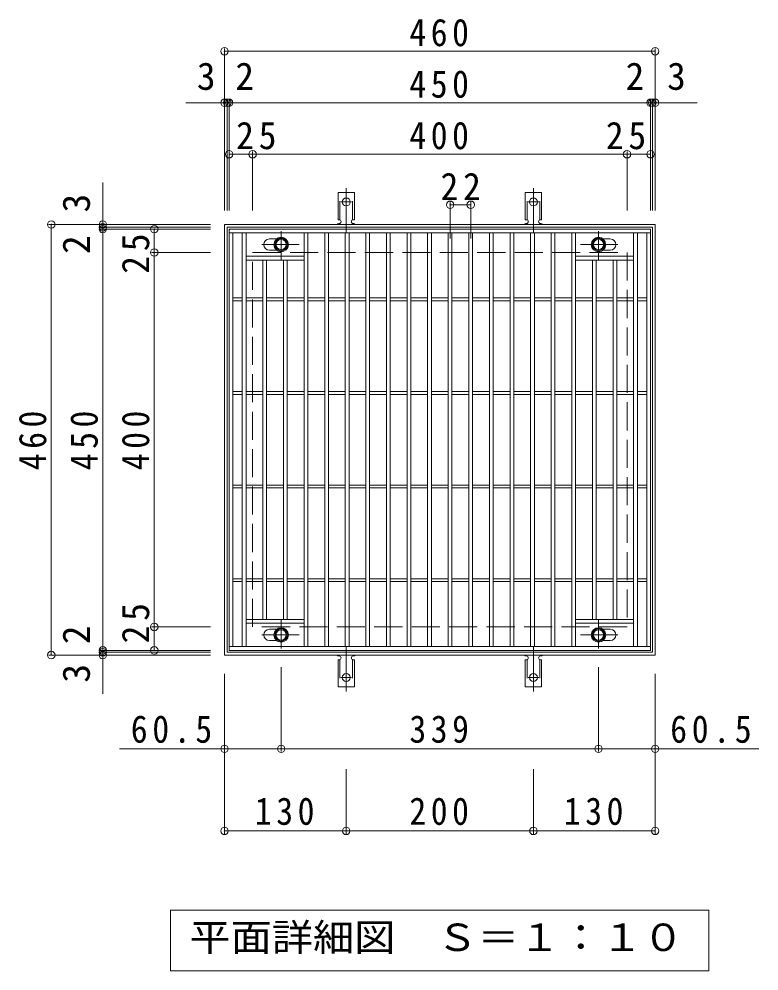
# Model space of a CAD drawing. Units: millimetres at full size, sheet at 1:10; some dimension numbers follow another scale. Extents: x -1436 to 1795, y -1374 to 1303.
# Drawn here: x -471 to 320, y 286 to 1303 of the extents above; entities that cross this region are included whole.
import ezdxf
from ezdxf.enums import TextEntityAlignment as Align

# ---------------------------------------------------------------- set-up
doc = ezdxf.new("R2010")
doc.units = ezdxf.units.MM
doc.header["$LTSCALE"] = 10
doc.header["$PDMODE"] = 32
doc.header["$PDSIZE"] = 8
for name, pattern in [('CHAIN1', [8, 5, -1, 1, -1]), ('CHAIN2', [12, 9, -1, 1, -1]), ('DASHED2', [3, 2, -1]), ('DASHED3', [4, 3, -1])]:
    doc.linetypes.add(name, pattern=pattern)
for name, color, linetype, lineweight in [('C-1', 2, 'Continuous', 9), ('C-2', 3, 'Continuous', 9), ('C-4', 7, 'Continuous', 9), ('C-5', 2, 'Continuous', 9), ('C-8', 4, 'Continuous', 9), ('C-A', 3, 'Continuous', 9)]:
    doc.layers.add(name, color=color, linetype=linetype, lineweight=lineweight)
doc.styles.add('ＭＳ ゴシック', font='')
doc.styles.get('ＭＳ ゴシック').set_extended_font_data('MS Gothic')

msp = doc.modelspace()

# ---------------------------------------------------------------- linework, layer by layer
at = {"layer": 'C-1'}
for points in [[(-251.33, 623.85), (-251.33, 1083.85), (208.67, 1083.85), (208.67, 623.85)], [(-248.33, 1080.85), (205.67, 1080.85), (205.67, 626.85), (-248.33, 626.85)]]:
    msp.add_lwpolyline(points, close=True, dxfattribs=at)
at = {"layer": 'C-1', "linetype": 'DASHED3'}
msp.add_lwpolyline([(-221.33, 653.85), (-221.33, 1053.85), (178.67, 1053.85), (178.67, 653.85)], close=True, dxfattribs=at)
at = {"layer": 'C-2'}
for p, q in [((-246.33, 1074.85), (203.67, 1074.85)), ((-242.33, 632.85), (-242.33, 1074.85)), ((-232.33, 632.85), (-232.33, 1074.85)), ((-228.33, 632.85), (-228.33, 1074.85)), ((-203.33, 1068.35), (-195.74, 1068.35)), ((-166.33, 632.85), (-166.33, 1074.85)), ((-162.33, 632.85), (-162.33, 1074.85)), ((-144.33, 632.85), (-144.33, 1074.85)), ((-140.33, 632.85), (-140.33, 1074.85)), ((-122.33, 632.85), (-122.33, 1074.85)), ((-118.33, 632.85), (-118.33, 1074.85)), ((-100.33, 632.85), (-100.33, 1074.85)), ((-96.33, 632.85), (-96.33, 1074.85)), ((-78.33, 632.85), (-78.33, 1074.85)), ((-74.33, 632.85), (-74.33, 1074.85)), ((-56.33, 632.85), (-56.33, 1074.85)), ((-52.33, 632.85), (-52.33, 1074.85)), ((-34.33, 632.85), (-34.33, 1074.85)), ((-30.33, 632.85), (-30.33, 1074.85)), ((-12.33, 632.85), (-12.33, 1074.85)), ((-8.33, 632.85), (-8.33, 1074.85)), ((9.67, 632.85), (9.67, 1074.85)), ((13.67, 632.85), (13.67, 1074.85)), ((31.67, 632.85), (31.67, 1074.85)), ((35.67, 632.85), (35.67, 1074.85)), ((53.67, 632.85), (53.67, 1074.85)), ((57.67, 632.85), (57.67, 1074.85)), ((75.67, 632.85), (75.67, 1074.85)), ((79.67, 632.85), (79.67, 1074.85)), ((97.67, 632.85), (97.67, 1074.85)), ((101.67, 632.85), (101.67, 1074.85)), ((119.67, 632.85), (119.67, 1074.85)), ((123.67, 632.85), (123.67, 1074.85)), ((160.67, 1068.35), (153.07, 1068.35)), ((185.67, 632.85), (185.67, 1074.85)), ((189.67, 632.85), (189.67, 1074.85)), ((199.67, 632.85), (199.67, 1074.85)), ((-228.33, 1049.85), (-166.33, 1049.85)), ((-203.33, 1056.35), (-195.74, 1056.35)), ((185.67, 1049.85), (123.67, 1049.85)), ((160.67, 1056.35), (153.07, 1056.35)), ((-228.33, 1045.85), (-166.33, 1045.85)), ((-210.33, 661.85), (-210.33, 1045.85)), ((-206.33, 661.85), (-206.33, 1045.85)), ((-188.33, 661.85), (-188.33, 1045.85)), ((-184.33, 661.85), (-184.33, 1045.85)), ((185.67, 1045.85), (123.67, 1045.85)), ((141.67, 661.85), (141.67, 1045.85)), ((145.67, 661.85), (145.67, 1045.85)), ((163.67, 661.85), (163.67, 1045.85)), ((167.67, 661.85), (167.67, 1045.85)), ((-232.33, 1005.35), (-242.33, 1005.35)), ((-232.33, 1002.35), (-242.33, 1002.35)), ((-210.33, 1005.35), (-228.33, 1005.35)), ((-210.33, 1002.35), (-228.33, 1002.35)), ((-188.33, 1005.35), (-206.33, 1005.35)), ((-188.33, 1002.35), (-206.33, 1002.35)), ((-166.33, 1005.35), (-184.33, 1005.35)), ((-166.33, 1002.35), (-184.33, 1002.35)), ((-144.33, 1005.35), (-162.33, 1005.35)), ((-144.33, 1002.35), (-162.33, 1002.35)), ((-122.33, 1005.35), (-140.33, 1005.35)), ((-122.33, 1002.35), (-140.33, 1002.35)), ((-100.33, 1005.35), (-118.33, 1005.35)), ((-100.33, 1002.35), (-118.33, 1002.35)), ((-78.33, 1005.35), (-96.33, 1005.35)), ((-78.33, 1002.35), (-96.33, 1002.35)), ((-56.33, 1005.35), (-74.33, 1005.35)), ((-56.33, 1002.35), (-74.33, 1002.35)), ((-34.33, 1005.35), (-52.33, 1005.35)), ((-34.33, 1002.35), (-52.33, 1002.35)), ((-12.33, 1005.35), (-30.33, 1005.35)), ((-12.33, 1002.35), (-30.33, 1002.35)), ((9.67, 1005.35), (-8.33, 1005.35)), ((9.67, 1002.35), (-8.33, 1002.35)), ((31.67, 1005.35), (13.67, 1005.35)), ((31.67, 1002.35), (13.67, 1002.35)), ((53.67, 1005.35), (35.67, 1005.35)), ((53.67, 1002.35), (35.67, 1002.35)), ((75.67, 1005.35), (57.67, 1005.35)), ((75.67, 1002.35), (57.67, 1002.35)), ((97.67, 1005.35), (79.67, 1005.35)), ((97.67, 1002.35), (79.67, 1002.35)), ((119.67, 1005.35), (101.67, 1005.35)), ((119.67, 1002.35), (101.67, 1002.35)), ((141.67, 1005.35), (123.67, 1005.35)), ((141.67, 1002.35), (123.67, 1002.35)), ((163.67, 1005.35), (145.67, 1005.35)), ((163.67, 1002.35), (145.67, 1002.35)), ((185.67, 1005.35), (167.67, 1005.35)), ((185.67, 1002.35), (167.67, 1002.35)), ((199.67, 1005.35), (189.67, 1005.35)), ((199.67, 1002.35), (189.67, 1002.35)), ((-232.33, 905.35), (-242.33, 905.35)), ((-210.33, 905.35), (-228.33, 905.35)), ((-188.33, 905.35), (-206.33, 905.35)), ((-166.33, 905.35), (-184.33, 905.35)), ((-144.33, 905.35), (-162.33, 905.35)), ((-122.33, 905.35), (-140.33, 905.35)), ((-100.33, 905.35), (-118.33, 905.35)), ((-78.33, 905.35), (-96.33, 905.35)), ((-56.33, 905.35), (-74.33, 905.35)), ((-34.33, 905.35), (-52.33, 905.35)), ((-12.33, 905.35), (-30.33, 905.35)), ((9.67, 905.35), (-8.33, 905.35)), ((31.67, 905.35), (13.67, 905.35)), ((53.67, 905.35), (35.67, 905.35)), ((75.67, 905.35), (57.67, 905.35)), ((97.67, 905.35), (79.67, 905.35)), ((119.67, 905.35), (101.67, 905.35)), ((141.67, 905.35), (123.67, 905.35)), ((163.67, 905.35), (145.67, 905.35)), ((185.67, 905.35), (167.67, 905.35)), ((199.67, 905.35), (189.67, 905.35)), ((-232.33, 902.35), (-242.33, 902.35)), ((-210.33, 902.35), (-228.33, 902.35)), ((-188.33, 902.35), (-206.33, 902.35)), ((-166.33, 902.35), (-184.33, 902.35)), ((-144.33, 902.35), (-162.33, 902.35)), ((-122.33, 902.35), (-140.33, 902.35)), ((-100.33, 902.35), (-118.33, 902.35)), ((-78.33, 902.35), (-96.33, 902.35)), ((-56.33, 902.35), (-74.33, 902.35)), ((-34.33, 902.35), (-52.33, 902.35)), ((-12.33, 902.35), (-30.33, 902.35)), ((9.67, 902.35), (-8.33, 902.35)), ((31.67, 902.35), (13.67, 902.35)), ((53.67, 902.35), (35.67, 902.35)), ((75.67, 902.35), (57.67, 902.35)), ((97.67, 902.35), (79.67, 902.35)), ((119.67, 902.35), (101.67, 902.35)), ((141.67, 902.35), (123.67, 902.35)), ((163.67, 902.35), (145.67, 902.35)), ((185.67, 902.35), (167.67, 902.35)), ((199.67, 902.35), (189.67, 902.35)), ((-232.33, 805.35), (-242.33, 805.35)), ((-210.33, 805.35), (-228.33, 805.35)), ((-188.33, 805.35), (-206.33, 805.35)), ((-166.33, 805.35), (-184.33, 805.35)), ((-144.33, 805.35), (-162.33, 805.35)), ((-122.33, 805.35), (-140.33, 805.35)), ((-100.33, 805.35), (-118.33, 805.35)), ((-78.33, 805.35), (-96.33, 805.35)), ((-56.33, 805.35), (-74.33, 805.35)), ((-34.33, 805.35), (-52.33, 805.35)), ((-12.33, 805.35), (-30.33, 805.35)), ((9.67, 805.35), (-8.33, 805.35)), ((31.67, 805.35), (13.67, 805.35)), ((53.67, 805.35), (35.67, 805.35)), ((75.67, 805.35), (57.67, 805.35)), ((97.67, 805.35), (79.67, 805.35)), ((119.67, 805.35), (101.67, 805.35)), ((141.67, 805.35), (123.67, 805.35)), ((163.67, 805.35), (145.67, 805.35)), ((185.67, 805.35), (167.67, 805.35)), ((199.67, 805.35), (189.67, 805.35)), ((-232.33, 802.35), (-242.33, 802.35)), ((-210.33, 802.35), (-228.33, 802.35)), ((-188.33, 802.35), (-206.33, 802.35)), ((-166.33, 802.35), (-184.33, 802.35)), ((-144.33, 802.35), (-162.33, 802.35)), ((-122.33, 802.35), (-140.33, 802.35)), ((-100.33, 802.35), (-118.33, 802.35)), ((-78.33, 802.35), (-96.33, 802.35)), ((-56.33, 802.35), (-74.33, 802.35)), ((-34.33, 802.35), (-52.33, 802.35)), ((-12.33, 802.35), (-30.33, 802.35)), ((9.67, 802.35), (-8.33, 802.35)), ((31.67, 802.35), (13.67, 802.35)), ((53.67, 802.35), (35.67, 802.35)), ((75.67, 802.35), (57.67, 802.35)), ((97.67, 802.35), (79.67, 802.35)), ((119.67, 802.35), (101.67, 802.35)), ((141.67, 802.35), (123.67, 802.35)), ((163.67, 802.35), (145.67, 802.35)), ((185.67, 802.35), (167.67, 802.35)), ((199.67, 802.35), (189.67, 802.35)), ((-232.33, 705.35), (-242.33, 705.35)), ((-232.33, 702.35), (-242.33, 702.35)), ((-210.33, 705.35), (-228.33, 705.35)), ((-210.33, 702.35), (-228.33, 702.35)), ((-188.33, 705.35), (-206.33, 705.35)), ((-188.33, 702.35), (-206.33, 702.35)), ((-166.33, 705.35), (-184.33, 705.35)), ((-166.33, 702.35), (-184.33, 702.35)), ((-144.33, 705.35), (-162.33, 705.35)), ((-144.33, 702.35), (-162.33, 702.35)), ((-122.33, 705.35), (-140.33, 705.35)), ((-122.33, 702.35), (-140.33, 702.35)), ((-100.33, 705.35), (-118.33, 705.35)), ((-100.33, 702.35), (-118.33, 702.35)), ((-78.33, 705.35), (-96.33, 705.35)), ((-78.33, 702.35), (-96.33, 702.35)), ((-56.33, 705.35), (-74.33, 705.35)), ((-56.33, 702.35), (-74.33, 702.35)), ((-34.33, 705.35), (-52.33, 705.35)), ((-34.33, 702.35), (-52.33, 702.35)), ((-12.33, 705.35), (-30.33, 705.35)), ((-12.33, 702.35), (-30.33, 702.35)), ((9.67, 705.35), (-8.33, 705.35)), ((9.67, 702.35), (-8.33, 702.35)), ((31.67, 705.35), (13.67, 705.35)), ((31.67, 702.35), (13.67, 702.35)), ((53.67, 705.35), (35.67, 705.35)), ((53.67, 702.35), (35.67, 702.35)), ((75.67, 705.35), (57.67, 705.35)), ((75.67, 702.35), (57.67, 702.35)), ((97.67, 705.35), (79.67, 705.35)), ((97.67, 702.35), (79.67, 702.35)), ((119.67, 705.35), (101.67, 705.35)), ((119.67, 702.35), (101.67, 702.35)), ((141.67, 705.35), (123.67, 705.35)), ((141.67, 702.35), (123.67, 702.35)), ((163.67, 705.35), (145.67, 705.35)), ((163.67, 702.35), (145.67, 702.35)), ((185.67, 705.35), (167.67, 705.35)), ((185.67, 702.35), (167.67, 702.35)), ((199.67, 705.35), (189.67, 705.35)), ((199.67, 702.35), (189.67, 702.35)), ((-228.33, 661.85), (-166.33, 661.85)), ((185.67, 661.85), (123.67, 661.85)), ((-228.33, 657.85), (-166.33, 657.85)), ((-203.33, 651.35), (-195.74, 651.35)), ((185.67, 657.85), (123.67, 657.85)), ((160.67, 651.35), (153.07, 651.35)), ((203.67, 632.85), (-246.33, 632.85)), ((-203.33, 639.35), (-195.74, 639.35)), ((160.67, 639.35), (153.07, 639.35))]:
    msp.add_line(p, q, dxfattribs=at)
at = {"layer": 'C-2', "color": 7}
for p, q in [((-190.83, 520.7), (-190.83, 610.97)), ((148.17, 520.7), (148.17, 610.97)), ((-251.33, 433), (-251.33, 603.85)), ((208.67, 433), (208.67, 603.85)), ((-251.33, 523.7), (-363.45, 523.7)), ((-251.33, 523.7), (-190.83, 523.7)), ((-190.83, 523.7), (148.17, 523.7)), ((148.17, 523.7), (208.67, 523.7)), ((208.67, 523.7), (319.54, 523.7)), ((-121.33, 433), (-121.33, 501.88)), ((78.67, 433), (78.67, 501.88)), ((-251.33, 436), (-121.33, 436)), ((-121.33, 436), (78.67, 436)), ((78.67, 436), (208.67, 436))]:
    msp.add_line(p, q, dxfattribs=at)
at = {"layer": 'C-2'}
msp.add_lwpolyline([(-246.33, 628.85), (-246.33, 1078.85), (203.67, 1078.85), (203.67, 628.85)], close=True, dxfattribs=at)
for centre, start, end in [((-203.33, 1062.35), 90, 270), ((160.67, 1062.35), 270, 90), ((-203.33, 645.35), 90, 270), ((160.67, 645.35), 270, 90)]:
    msp.add_arc(centre, 6, start, end, dxfattribs=at)
at = {"layer": 'C-2', "color": 7}
for p in [(-251.33, 523.7), (-190.83, 523.7), (148.17, 523.7), (208.67, 523.7), (-251.33, 436), (-121.33, 436), (78.67, 436), (208.67, 436)]:
    msp.add_point(p, dxfattribs=at)
at = {"layer": 'C-4'}
for p, q in [((-251.33, 1098.85), (-251.33, 1271.85)), ((208.67, 1098.85), (208.67, 1271.85)), ((-251.33, 1268.85), (208.67, 1268.85)), ((-292.65, 1213.85), (253.42, 1213.85)), ((-248.33, 1098.85), (-248.33, 1216.85)), ((-246.33, 1098.85), (-246.33, 1216.85)), ((203.67, 1098.85), (203.67, 1216.85)), ((205.67, 1098.85), (205.67, 1216.85)), ((-221.33, 1098.85), (-221.33, 1161.85)), ((178.67, 1098.85), (178.67, 1161.85)), ((-246.33, 1158.85), (203.66, 1158.85)), ((-381.33, 582.53), (-381.33, 1128.6)), ((-10.33, 1068.85), (-10.33, 1107.88)), ((-10.33, 1104.88), (11.67, 1104.88)), ((11.67, 1068.85), (11.67, 1107.88)), ((-266.33, 1083.85), (-439.33, 1083.85)), ((-436.33, 623.85), (-436.33, 1083.85)), ((-266.33, 1080.85), (-384.33, 1080.85)), ((-266.33, 1078.85), (-384.33, 1078.85)), ((-326.33, 628.85), (-326.33, 1078.85)), ((-266.33, 1053.85), (-329.33, 1053.85)), ((-266.33, 653.85), (-329.33, 653.85)), ((-266.33, 623.85), (-439.33, 623.85)), ((-266.33, 628.85), (-384.33, 628.85)), ((-266.33, 626.85), (-384.33, 626.85))]:
    msp.add_line(p, q, dxfattribs=at)
for p in [(-251.33, 1268.85), (208.67, 1268.85), (-251.33, 1213.85), (-248.33, 1213.85), (-246.33, 1213.85), (203.67, 1213.85), (205.67, 1213.85), (208.67, 1213.85), (-246.33, 1158.85), (-221.33, 1158.85), (178.67, 1158.85), (203.66, 1158.85), (-10.33, 1104.88), (11.67, 1104.88), (-436.33, 1083.85), (-381.33, 1083.85), (-381.33, 1080.85), (-381.33, 1078.85), (-326.33, 1078.85), (-326.33, 1053.85), (-326.33, 653.85), (-381.33, 628.85), (-381.33, 626.85), (-326.33, 628.85), (-436.33, 623.85), (-381.33, 623.85)]:
    msp.add_point(p, dxfattribs=at)
at = {"layer": 'C-5', "color": 7}
msp.add_lwpolyline([(-308.83, 286.36), (-308.83, 351.36), (266.17, 351.36), (266.17, 286.36)], close=True, dxfattribs=at)
at = {"layer": 'C-8', "linetype": 'CHAIN1'}
for p, q in [((-190.83, 1046.38), (-190.83, 1076.73)), ((148.17, 1046.38), (148.17, 1076.73)), ((-211.3, 1062.35), (-171.61, 1062.35)), ((168.64, 1062.35), (128.95, 1062.35)), ((-190.83, 661.32), (-190.83, 630.97)), ((148.17, 661.32), (148.17, 630.97)), ((-211.3, 645.35), (-171.61, 645.35)), ((168.64, 645.35), (128.95, 645.35))]:
    msp.add_line(p, q, dxfattribs=at)
at = {"layer": 'C-8'}
for points in [[(-184.33, 1058.6), (-184.33, 1066.1), (-190.83, 1069.86), (-197.33, 1066.1), (-197.33, 1058.6), (-190.83, 1054.84)], [(141.67, 1058.6), (141.67, 1066.1), (148.17, 1069.86), (154.67, 1066.1), (154.67, 1058.6), (148.17, 1054.84)], [(-184.33, 649.1), (-184.33, 641.6), (-190.83, 637.85), (-197.33, 641.6), (-197.33, 649.1), (-190.83, 652.86)], [(141.67, 649.1), (141.67, 641.6), (148.17, 637.85), (154.67, 641.6), (154.67, 649.1), (148.17, 652.86)]]:
    msp.add_lwpolyline(points, close=True, dxfattribs=at)
for centre, radius in [((-190.83, 1062.35), 7.75), ((-190.83, 1062.35), 6.5), ((-190.83, 1062.35), 5.5), ((148.17, 1062.35), 7.75), ((148.17, 1062.35), 6.5), ((148.17, 1062.35), 5.5), ((-190.83, 645.35), 7.75), ((-190.83, 645.35), 6.5), ((-190.83, 645.35), 5.5), ((148.17, 645.35), 7.75), ((148.17, 645.35), 6.5), ((148.17, 645.35), 5.5)]:
    msp.add_circle(centre, radius, dxfattribs=at)
at = {"layer": 'C-A', "color": 7, "linetype": 'CHAIN2'}
for p, q in [((-121.33, 1075.38), (-121.33, 1122.78)), ((78.67, 1075.38), (78.67, 1122.78)), ((-127.11, 1107.85), (-115.56, 1107.85)), ((84.44, 1107.85), (72.89, 1107.85)), ((-121.33, 632.32), (-121.33, 584.92)), ((78.67, 632.32), (78.67, 584.92)), ((-127.11, 599.85), (-115.56, 599.85)), ((84.44, 599.85), (72.89, 599.85))]:
    msp.add_line(p, q, dxfattribs=at)
at = {"layer": 'C-A'}
for p, q in [((-130.08, 1088.85), (-130.08, 1117.85)), ((-112.58, 1117.85), (-130.08, 1117.85)), ((-112.58, 1088.85), (-112.58, 1117.85)), ((69.92, 1088.85), (69.92, 1117.85)), ((69.92, 1117.85), (87.42, 1117.85)), ((87.42, 1088.85), (87.42, 1117.85)), ((-130.08, 1088.85), (-128.83, 1088.85)), ((-112.58, 1088.85), (-113.83, 1088.85)), ((69.92, 1088.85), (71.17, 1088.85)), ((87.42, 1088.85), (86.17, 1088.85)), ((-129.33, 1084.85), (-128.83, 1084.85)), ((-113.84, 1084.85), (-113.33, 1084.85)), ((71.17, 1084.85), (70.66, 1084.85)), ((86.67, 1084.85), (86.17, 1084.85)), ((-129.33, 622.85), (-128.83, 622.85)), ((-113.84, 622.85), (-113.33, 622.85)), ((71.17, 622.85), (70.66, 622.85)), ((86.67, 622.85), (86.17, 622.85)), ((-130.08, 618.85), (-128.83, 618.85)), ((-130.08, 618.85), (-130.08, 589.85)), ((-112.58, 618.85), (-113.83, 618.85)), ((-112.58, 618.85), (-112.58, 589.85)), ((69.92, 618.85), (71.17, 618.85)), ((69.92, 618.85), (69.92, 589.85)), ((87.42, 618.85), (86.17, 618.85)), ((87.42, 618.85), (87.42, 589.85)), ((-112.58, 589.85), (-130.08, 589.85)), ((69.92, 589.85), (87.42, 589.85))]:
    msp.add_line(p, q, dxfattribs=at)
at = {"layer": 'C-A', "linetype": 'DASHED2'}
for p, q in [((-128.08, 1088.71), (-128.08, 1117.85)), ((-114.58, 1088.71), (-114.58, 1117.85)), ((71.92, 1088.71), (71.92, 1117.85)), ((85.42, 1088.71), (85.42, 1117.85)), ((-128.08, 619), (-128.08, 589.85)), ((-114.58, 619), (-114.58, 589.85)), ((71.92, 619), (71.92, 589.85)), ((85.42, 619), (85.42, 589.85))]:
    msp.add_line(p, q, dxfattribs=at)
at = {"layer": 'C-A'}
for centre in [(-121.33, 1107.85), (78.67, 1107.85), (-121.33, 599.85), (78.67, 599.85)]:
    msp.add_circle(centre, 4.25, dxfattribs=at)
for centre, start, end in [((-128.83, 1086.85), 270, 90), ((-113.83, 1086.85), 90, 269.8667), ((71.17, 1086.85), 270.1333, 90), ((86.17, 1086.85), 90, 270), ((-129.33, 1082.85), 90.27596, 150.00047), ((-113.33, 1082.85), 29.99927, 89.75836), ((70.67, 1082.85), 90.24164, 150.00073), ((86.67, 1082.85), 29.99953, 89.72404), ((-129.33, 624.85), 209.99953, 269.72404), ((-128.83, 620.85), 270, 90), ((-113.83, 620.85), 90.1333, 270), ((-113.33, 624.85), 270.24164, 330.00073), ((70.67, 624.85), 209.99927, 269.75836), ((71.17, 620.85), 270, 89.8667), ((86.17, 620.85), 90, 270), ((86.67, 624.85), 270.27596, 330.00047)]:
    msp.add_arc(centre, 2, start, end, dxfattribs=at)

# ---------------------------------------------------------------- texts
at = {"layer": 'C-2', "color": 2, "char_height": 29.33, "attachment_point": 7, "style": 'ＭＳ ゴシック'}
for s, insert in [('\\T1.28;\\W0.9;60.5', (-351.4, 529.7)), ('\\T1.27;\\W0.9;339', (-53.83, 529.7)), ('\\T1.28;\\W0.9;60.5', (224.79, 529.7)), ('\\T1.27;\\W0.9;130', (-218.83, 442)), ('\\T1.27;\\W0.9;200', (-53.83, 442)), ('\\T1.27;\\W0.9;130', (111.17, 442))]:
    msp.add_mtext(s, dxfattribs=dict(at, insert=insert))
at = {"layer": 'C-4', "color": 2, "style": 'ＭＳ ゴシック'}
for s, p in [('3', (-280.85, 1218.85)), ('2', (-239.76, 1218.85)), ('2', (177.1, 1218.85)), ('3', (221.43, 1218.85))]:
    msp.add_text(s, height=29.33, dxfattribs=at).set_placement(p, align=Align.BOTTOM_LEFT)
for s, p in [('3', (-386.33, 1096.62)), ('2', (-386.33, 1052.28)), ('2', (-386.33, 635.42)), ('3', (-386.33, 594.33))]:
    msp.add_text(s, height=29.33, rotation=90, dxfattribs=at).set_placement(p, align=Align.BOTTOM_LEFT)
at = {"layer": 'C-4', "color": 2, "char_height": 29.33, "attachment_point": 7, "style": 'ＭＳ ゴシック'}
for s, insert in [('\\T1.27;\\W0.9;460', (-53.83, 1273.85)), ('\\T1.27;\\W0.9;450', (-53.83, 1218.85)), ('\\T1.27;\\W0.9;400', (-53.83, 1163.85)), ('\\T1.27;\\W0.95;22', (-20.58, 1109.88))]:
    msp.add_mtext(s, dxfattribs=dict(at, insert=insert))
for s, insert, rotation in [('\\T1.27;\\W0.95;25', (-238.87, 1163.85), 0.001), ('\\T1.27;\\W0.95;25', (155.99, 1163.85), 0.001), ('\\T1.27;\\W0.95;25', (-331.33, 1031.17), 90.001), ('\\T1.27;\\W0.9;460', (-441.33, 821.35), 90), ('\\T1.27;\\W0.9;450', (-386.33, 821.35), 90), ('\\T1.27;\\W0.9;400', (-331.33, 821.35), 90), ('\\T1.27;\\W0.95;25', (-331.33, 636.31), 90.001)]:
    msp.add_mtext(s, dxfattribs=dict(at, insert=insert, rotation=rotation))
at = {"layer": 'C-5', "style": 'ＭＳ ゴシック', "width": 1.1}
msp.add_text('平面詳細図\u3000Ｓ＝１：１０', height=29.33, dxfattribs=at).set_placement((-288.83, 298.86), align=Align.BOTTOM_LEFT)

doc.saveas('drawing.dxf')
